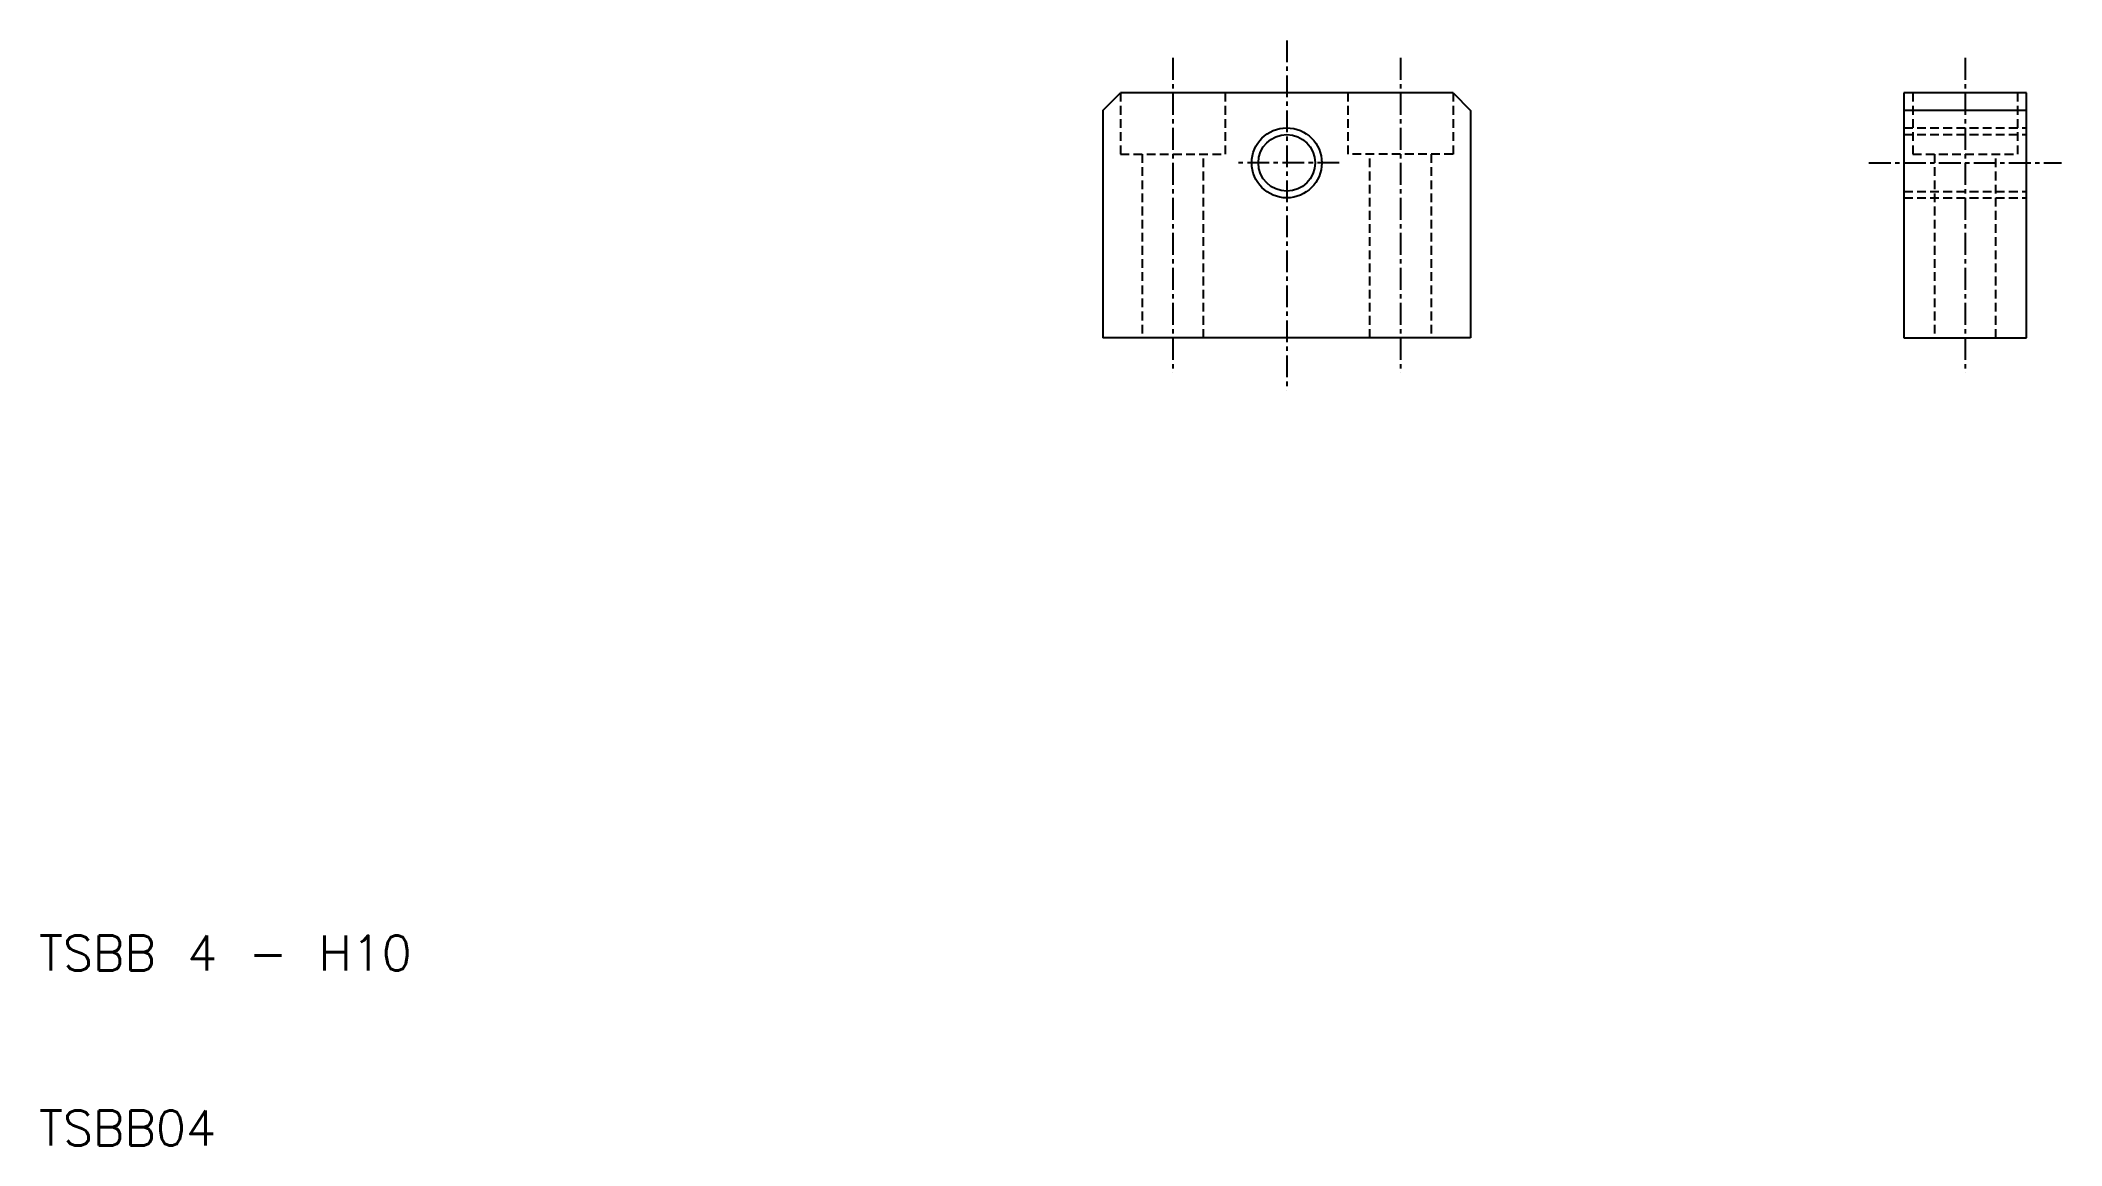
# Model space of a CAD drawing. Extents: x 10 to 126, y 10 to 73.
import ezdxf

# ---------------------------------------------------------------- set-up
doc = ezdxf.new("R2010")
doc.units = 0
doc.linetypes.add('CENTER', pattern=[2, 1.25, -0.25, 0.25, -0.25])
doc.linetypes.add('DASHED', pattern=[0.75, 0.5, -0.25])
doc.layers.get('0').update_dxf_attribs({"linetype": 'CONTINUOUS'})
doc.layers.add('CENTER', color=1, linetype='CENTER')
doc.styles.get("Standard").update_dxf_attribs({"font": 'txt.shx', "bigfont": 'bigfont.shx'})

msp = doc.modelspace()

# ---------------------------------------------------------------- linework, layer by layer
at = {"color": 7, "linetype": 'CONTINUOUS'}
for p, q in [((70.77, 69.15), (71.77, 70.15)), ((90.77, 70.15), (71.77, 70.15)), ((90.77, 70.15), (91.77, 69.15)), ((123.52, 70.15), (116.52, 70.15)), ((116.52, 70.15), (116.52, 56.15)), ((123.52, 56.15), (123.52, 70.15)), ((70.77, 69.15), (70.77, 56.15)), ((91.77, 69.15), (91.77, 56.15)), ((123.52, 69.15), (116.52, 69.15)), ((91.77, 56.15), (70.77, 56.15)), ((116.52, 56.15), (123.52, 56.15))]:
    msp.add_line(p, q, dxfattribs=at)
at = {"color": 3, "linetype": 'DASHED'}
for p, q in [((71.77, 70.15), (71.77, 66.65)), ((77.77, 66.65), (77.77, 70.15)), ((84.77, 66.65), (84.77, 70.15)), ((90.77, 70.15), (90.77, 66.65)), ((117.02, 70.15), (117.02, 66.65)), ((123.02, 66.65), (123.02, 70.15)), ((116.52, 68.15), (123.52, 68.15)), ((116.52, 67.77), (123.52, 67.77)), ((71.77, 66.65), (77.77, 66.65)), ((73.02, 66.65), (73.02, 56.15)), ((76.52, 56.15), (76.52, 66.65)), ((90.77, 66.65), (84.77, 66.65)), ((86.02, 56.15), (86.02, 66.65)), ((89.52, 66.65), (89.52, 56.15)), ((117.02, 66.65), (123.02, 66.65)), ((118.27, 66.65), (118.27, 56.15)), ((121.77, 56.15), (121.77, 66.65)), ((116.52, 64.52), (123.52, 64.52)), ((116.52, 64.15), (123.52, 64.15))]:
    msp.add_line(p, q, dxfattribs=at)
at = {"color": 3, "linetype": 'CONTINUOUS'}
msp.add_circle((81.27, 66.15), 2, dxfattribs=at)
at = {"color": 7, "linetype": 'CONTINUOUS'}
msp.add_circle((81.27, 66.15), 1.62, dxfattribs=at)
at = {"layer": 'CENTER', "color": 1, "linetype": 'CENTER'}
for p, q in [((81.27, 73.15), (81.27, 53.15)), ((74.77, 72.15), (74.77, 54.15)), ((87.77, 72.15), (87.77, 54.15)), ((120.02, 72.15), (120.02, 54.15)), ((84.27, 66.15), (78.27, 66.15)), ((114.52, 66.15), (125.52, 66.15))]:
    msp.add_line(p, q, dxfattribs=at)

# ---------------------------------------------------------------- texts
at = {"color": 7, "linetype": 'CONTINUOUS'}
for s, p in [('TSBB 4 - H10', (10, 20)), ('TSBB04', (10, 10))]:
    msp.add_text(s, height=2, dxfattribs=at).set_placement(p)

doc.saveas('drawing.dxf')
